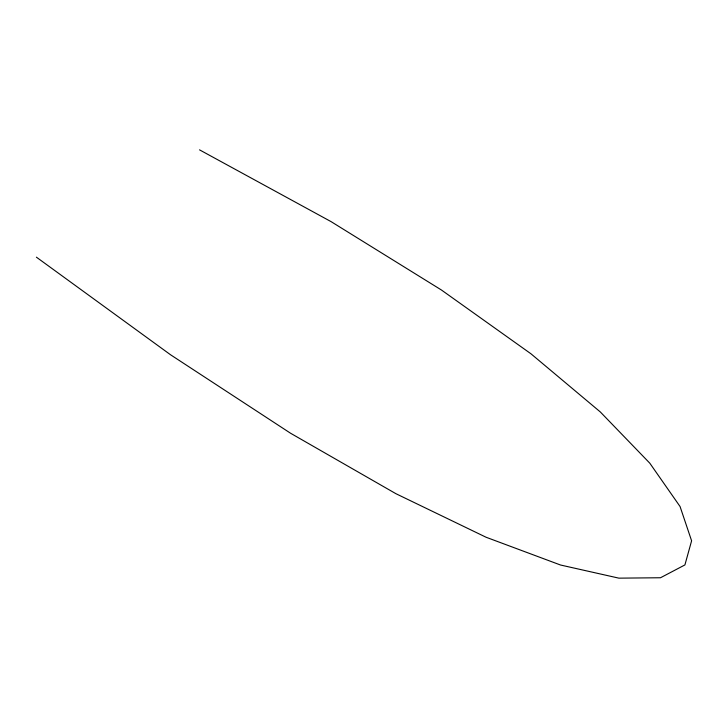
<?xml version="1.0" encoding="UTF-8"?>
<svg xmlns="http://www.w3.org/2000/svg" width="728" height="728" viewBox="0 0 728 728"><rect width="100%" height="100%" fill="white"/><g stroke="black" fill="none" stroke-linecap="round" stroke-linejoin="round"><path stroke-width="1.09" d="M199.536 149.85L331.14 221.667L441.459 290.026L530.994 353.817L600.272 411.911L649.795 463.181L680.061 506.524L691.6 540.813L684.912 564.928L660.505 577.75L618.891 578.15L560.578 565.028L486.077 537.246L395.896 493.684L290.554 433.233L170.552 354.773L36.4 257.166"/></g></svg>
